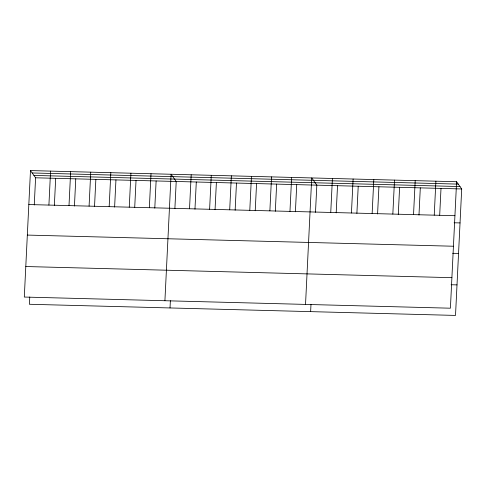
<?xml version="1.0" encoding="UTF-8"?>
<svg xmlns="http://www.w3.org/2000/svg" width="486" height="486" viewBox="0 0 486 486"><rect width="100%" height="100%" fill="white"/><g stroke="black" fill="none" stroke-linecap="round" stroke-linejoin="round"><path stroke-width="0.73" d="M30.484 170.58L24.3 297.049L450.407 308.203L456.591 181.728L30.484 170.58L35.593 177.797L34.263 204.977M29.761 297.001L29.409 304.272L455.516 315.42L461.7 188.951L456.591 181.728M48.91 205.08L50.574 171.108M54.353 205.505L55.683 178.326M69 205.608L70.658 171.631M74.443 206.028L75.767 178.848M89.09 206.131L90.748 172.159M94.527 206.556L95.857 179.377M109.174 206.659L110.838 172.682M114.617 207.079L115.947 179.899M129.264 207.182L130.922 173.21M134.707 207.607L136.031 180.428M149.354 207.71L151.012 173.733M154.791 208.13L156.121 180.95M164.912 300.731L171.102 174.261L176.211 181.478L174.881 208.658M170.021 307.948L170.379 300.682M189.528 208.761L191.186 174.784M194.965 209.18L196.295 182.001M209.612 209.284L211.276 175.312M215.055 209.709L216.385 182.529M229.702 209.812L231.366 175.835M235.145 210.231L236.475 183.052M249.792 210.335L251.45 176.363M255.229 210.76L256.559 183.58M269.876 210.863L271.54 176.886M275.319 211.282L276.649 184.103M289.966 211.386L291.63 177.414M295.409 211.811L296.733 184.631M305.53 304.412L311.714 177.937L316.823 185.154L315.493 212.333M310.639 311.629L310.991 304.364M330.747 212.455L332.412 178.484M336.19 212.88L337.521 185.701M351.445 212.996L353.109 179.024M356.888 213.421L358.218 186.241M372.142 213.536L373.807 179.565M377.586 213.962L378.916 186.782M392.84 214.077L394.504 180.106M398.283 214.502L399.607 187.323M413.537 214.624L415.196 180.646M418.981 215.043L420.305 187.863M434.235 215.164L435.893 181.187M439.672 215.584L441.002 188.404M32.173 172.961L458.28 184.115M33.911 175.416L460.011 186.563M35.593 177.797L461.7 188.951M28.826 204.551L454.932 215.705M454.124 222.77L460.035 222.922M27.331 235.078L453.438 246.232M452.63 253.291L458.547 253.449M25.794 266.528L451.901 277.676M451.093 284.741L457.01 284.893"/></g></svg>
